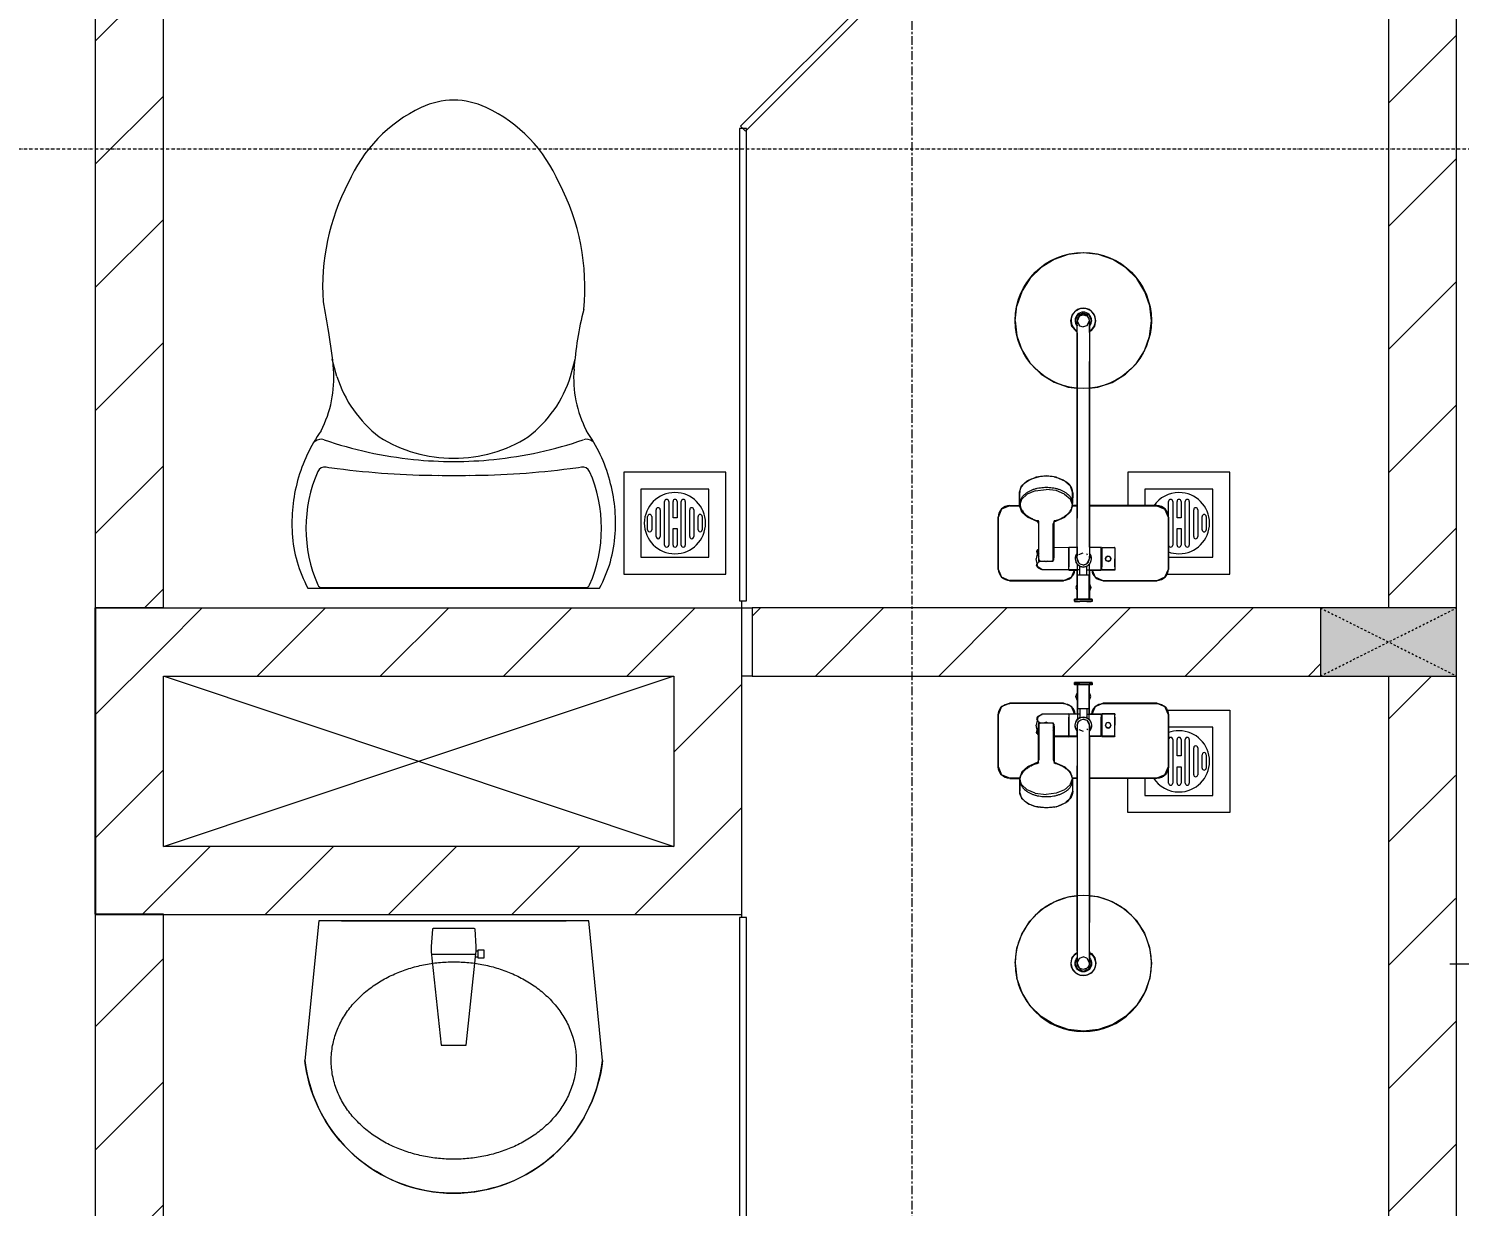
# Model space of a CAD drawing. Header units: millimetres. Extents: x 1591 to 239243, y -15958 to 82755.
# Drawn here: x 149553 to 151656, y 30458 to 32188 of the extents above; entities that cross this region are included whole.
import ezdxf

# ---------------------------------------------------------------- set-up
doc = ezdxf.new("R2010")
doc.units = ezdxf.units.MM
for name, pattern in [('Dash Dot 3_16_', [7.9375, 4.7625, -1.5875, 0, -1.5875]), ('Dash_2_', [6, 3, -3]), ('Grid Line', [22.225, 12.7, -3.175, 3.175, -3.175])]:
    doc.linetypes.add(name, pattern=pattern)
for name, color, linetype, lineweight in [('0-1', 250, 'Continuous', 5), ('0-2', 7, 'Continuous', 9), ('A-ANNO-DIMS', 211, 'Continuous', 9), ('A-ANNO-DIMS-160', 211, 'Continuous', 9), ('A-FLOR-2', 9, 'Continuous', 9), ('A-GLAZ-CURT-1', 254, 'Continuous', 9), ('A-GLAZ-CURT-2', 9, 'Continuous', 9), ('A-WALL-1', 253, 'Continuous', 18), ('A-WALL-3', 113, 'Continuous', 18), ('A-WALL-PATT-1', 10, 'Continuous', 9), ('A-WALL-PATT-2', 111, 'Continuous', 9), ('G-ANNO-SYMB-1', 111, 'Dash Dot 3_16_', 18), ('M-EQPM-1', 254, 'Continuous', 9), ('P-SANR-FIXT', 6, 'Continuous', 9), ('P-SANR-FIXT-1', 254, 'Continuous', 9), ('S-COLS', 52, 'Continuous', 9), ('S-COLS-4', 254, 'Continuous', 9), ('S-COLS-5', 253, 'Continuous', 18), ('S-COLS-HDLN-1', 9, 'Dash_2_', 9), ('S-GRID-1', 1, 'Grid Line', 9)]:
    doc.layers.add(name, color=color, linetype=linetype, lineweight=lineweight)
doc.styles.add('UTM Avo', font='UTM Avo.ttf', dxfattribs={"width": 0.9, "height": 400})
doc.dimstyles.new('1_Dim_chi_tiet_2_5', dxfattribs={"dimscale": 304.8, "dimtxt": 399.720379, "dimasz": 0.629921, "dimexe": 0.524934, "dimexo": 0.0625, "dimgap": 0.052493, "dimtad": 1, "dimdec": 0, "dimrnd": 5, "dimzin": 0, "dimdsep": 46, "dimtxsty": 'UTM Avo', "dimblk1": 'OBLIQUE', "dimblk2": 'OBLIQUE', "dimsah": 1, "dimcen": 0.09, "dimdle": 0.524934, "dimazin": 0, "dimtfac": 1, "dimtdec": 4, "dimtix": 1, "dimtmove": 0, "dimatfit": 3, "dimfxl": 1.049869, "dimfxlon": 1, "dimtvp": 1, "dimtolj": 1, "dimtzin": 0, "dimarcsym": 2})
pattern_1 = [(45, (0, 0), (-90.50967, 90.50967), [])]
pattern_2 = [(45, (101998.83, 0), (-90.50967, 90.50967), [])]

# ---------------------------------------------------------------- blocks, each defined once
blk = doc.blocks.new('TOILET - TOILET-348229-TKCS_MB TẦNG 5')
at = {"layer": 'P-SANR-FIXT-1'}
for p, q in [((214.2, -19.1), (-214.2, -19.1)), ((194, -19.9), (-194, -19.9)), ((-171.7, -330.3), (-178.6, -355.5)), ((171.7, -330.3), (178.6, -355.5))]:
    blk.add_line(p, q, dxfattribs=at)
for centre, radius, start, end in [((-46.1, -111.1), 191.6, 151.2809, 176.4513), ((-193.7, -26.4), 6.48, 92.3168, 156.2862), ((193.7, -26.4), 6.48, 23.7138, 87.6832), ((46.1, -111.1), 191.6, 3.5487, 28.7191), ((-9.8, -107.2), 207.3, 156.2862, 203.7138), ((9.8, -107.2), 207.3, 336.2862, 23.7138), ((1.9, -114.1), 239.7, 176.4513, 195.2961), ((-1.9, -114.1), 239.7, 344.7039, 3.5487), ((-4, -115.7), 233.6, 195.2961, 215.2147), ((-14.3, -1400.4), 1215.6, 90.3974, 97.407), ((0, -3462.8), 3278, 89.6026, 90.3974), ((14.3, -1400.4), 1215.6, 82.593, 89.6026), ((4, -115.7), 233.6, 324.7853, 344.7039), ((-189.1, -185.5), 11.7, 205.4105, 277.5788), ((0.6, -792.1), 586.9, 95.8322, 108.9927), ((178.9, -2951.3), 2778.4, 97.2351, 97.5788), ((0, -416), 206.1, 90, 122.0732), ((0, -786.7), 581.5, 84.1678, 95.8322), ((0, -416), 206.1, 57.9268, 90), ((-0.6, -792.1), 586.9, 71.0073, 84.1678), ((-178.9, -2951.3), 2778.4, 82.4212, 82.7649), ((189.1, -185.5), 11.7, 262.4212, 334.5895), ((-195, -224.1), 13.8, 230.6724, 288.9927), ((-343.5, -327.4), 167.3, 355.4559, 27.38), ((-0.4, -384), 179.5, 127.4036, 162.5964), ((0.4, -384), 179.5, 17.4036, 52.5964), ((343.5, -327.4), 167.3, 152.62, 184.5441), ((195, -224.1), 13.8, 251.0073, 309.3276), ((-719.2, -297.5), 544.3, 346.0536, 355.4559), ((719.2, -297.5), 544.3, 184.5441, 190.2879), ((-1948.3, -805.1), 2171.2, 9.681, 10.8949), ((137.1, -461.2), 329.8, 174.3487, 207.6878), ((-137.1, -461.2), 329.8, 332.3122, 3.6835), ((45.1, -528.6), 217.6, 203.2216, 244.7718), ((-45.1, -528.6), 217.6, 295.2282, 336.7784), ((0, -624.4), 111.7, 244.7718, 295.2282)]:
    blk.add_arc(centre, radius, start, end, dxfattribs=at)
blk = doc.blocks.new('93925000_0001 - 93925000_top_dwg_93925000_T-348115-TKCS_MB TẦNG 5')
at = {"layer": 'P-SANR-FIXT'}
for p, q in [((-29.3, -30.4), (-108, -30.4)), ((29.3, -30.4), (108, -30.4)), ((-125, -47.4), (-125, -123.4)), ((-46.3, -78.4), (-46.3, -46.7)), ((-27.2, -47.1), (-26.1, -47.1)), ((-9, -412.5), (-9, -62.5)), ((9, -62.5), (9, -412.5)), ((21.5, -45.9), (60.6, -46.7)), ((125, -47.4), (125, -123.4)), ((-27.2, -77.9), (-26.1, -77.9)), ((43, -78.7), (21.5, -79.2)), ((43, -64.7), (43, -117.7)), ((65.8, -117.7), (65.8, -64.7)), ((42.7, -117.9), (42.7, -117.9)), ((43.2, -117.6), (43.2, -117.5)), ((65.6, -117.5), (65.6, -117.6)), ((66.1, -117.9), (66.1, -117.9)), ((-108, -140.4), (-9, -140.4)), ((9, -140.4), (16.1, -140.4)), ((15.4, -159.1), (15.8, -143.3)), ((108, -140.4), (92.7, -140.4)), ((93, -143.3), (93.4, -159.1))]:
    blk.add_line(p, q, dxfattribs=at)
at = {"layer": 'P-SANR-FIXT', "flags": 128}
for points in [[(-45.8, -46.1), (-27.2, -46.1), (-27.2, -78.9), (-45.8, -78.9)], [(-26.1, -46), (-26.1, -78.9), (-9, -79)], [(21.5, -47.4), (21.5, -79.1), (9, -79)]]:
    blk.add_lwpolyline(points, dxfattribs=at)
at = {"layer": 'P-SANR-FIXT'}
for centre, radius in [((-36.5, -62.5), 3.95), ((0, -412.5), 100)]:
    blk.add_circle(centre, radius, dxfattribs=at)
for centre, radius, start, end in [((-108, -47.4), 17, 90, 180), ((-29.3, -47.4), 17, 4.7626, 90), ((29.3, -47.4), 17, 90, 175.2374), ((108, -47.4), 17, 360, 90), ((-45.8, -46.6), 0.5, 90, 180), ((0, -62.5), 12, 318.5904, 221.4096), ((0, -62.5), 9, 90, 180.0008), ((0, -62.5), 9, 360, 90), ((45.7, -61.8), 2.59, 155.1929, 175.7071), ((45.9, -61.8), 2.75, 130.8294, 155.1929), ((46.1, -62.1), 3.08, 110.5459, 130.8294), ((54.4, -334.8), 275.9, 88.2683, 91.7343), ((59.7, -57.1), 10.5, 38.6491, 85.492), ((-11.1, -67.1), 76.9, 1.7693, 4.1075), ((-45.8, -78.4), 0.5, 180, 270), ((65.2, -72.4), 3.46, 323.2522, 79.3541), ((-108, -123.4), 17, 180, 270), ((47.7, -153.8), 35.5, 125.4414, 130.0144), ((49.9, -156.8), 39.2, 121.1773, 125.4365), ((50.6, -157.9), 40.5, 119.697, 121.1761), ((51, -158.7), 41.5, 117.0276, 119.7085), ((52.2, -161.1), 44.1, 113.3199, 117.0258), ((51.7, -159.9), 42.8, 109.7779, 113.2977), ((52.5, -162.2), 45.2, 106.1472, 109.7766), ((53.2, -164.5), 47.7, 103.9355, 106.1665), ((39.1, -108.2), 10.4, 284.3956, 285.5116), ((40.8, -114.2), 4.19, 285.5116, 289.9665), ((40.2, -112.5), 6, 289.9665, 292.7061), ((41.4, -115.3), 2.96, 292.7061, 296.5405), ((41.3, -115.1), 3.16, 296.9591, 300.8286), ((41.8, -115.8), 2.26, 300.8286, 305.287), ((42.1, -116.4), 1.64, 305.287, 309.9326), ((42.6, -116.9), 0.906, 309.9326, 315.24), ((66.5, -116.6), 1.39, 229.6335, 235.1234), ((66.3, -116.8), 1.08, 225.1702, 229.6335), ((67.3, -115.4), 2.79, 235.1234, 238.7439), ((67.2, -115.6), 2.6, 238.7439, 243.4573), ((67.8, -114.4), 3.89, 243.9189, 246.8313), ((68.1, -113.8), 4.52, 246.843, 250.4792), ((68.3, -113.2), 5.24, 250.478, 254.0406), ((68.5, -112.7), 5.75, 254.0357, 256.0561), ((55.4, -165.2), 48.4, 73.8659, 76.0481), ((56.2, -162.4), 45.5, 70.241, 73.86), ((57.4, -159.2), 42.1, 66.6693, 70.2637), ((56.5, -161.3), 44.3, 62.9815, 66.6728), ((58, -158.4), 41.1, 60.2783, 62.9855), ((57.7, -158.9), 41.7, 58.8444, 60.2824), ((59.2, -156.4), 38.7, 54.5377, 58.8482), ((60.9, -154), 35.8, 50.0034, 54.5405), ((108, -123.4), 17, 270, 360), ((32.6, -143.6), 16.9, 172.414, 179.1297), ((33.7, -143.7), 17.9, 164.9525, 172.4168), ((35.2, -144.2), 19.5, 157.9614, 164.9563), ((37.1, -144.9), 21.6, 151.4775, 157.9654), ((39.3, -146.1), 24, 145.4892, 151.4815), ((41.5, -147.6), 26.8, 139.9517, 145.4927), ((43.6, -149.4), 29.5, 134.7867, 139.9744), ((46.2, -152), 33.2, 130.0223, 134.7808), ((62.8, -151.7), 32.8, 45.1921, 50.0042), ((65, -149.6), 29.8, 40.0487, 45.1896), ((87.6, -128.4), 1.5, 180, 187.5386), ((87.6, -128.4), 1.5, 258.6057, 270), ((67.2, -147.7), 26.8, 34.5125, 40.0422), ((69.4, -146.2), 24.2, 28.5363, 34.4919), ((73.8, -143.9), 19.2, 21.6374, 28.9183), ((71.2, -145), 22.1, 15.4436, 21.6374), ((76.8, -143.4), 16.2, 7.1859, 15.4436), ((73.9, -143.8), 19.1, 1.2699, 7.1859), ((32.7, -159), 17.3, 181.3198, 222.2619), ((76, -159), 17.4, 317.3098, 358.6393), ((54.2, -123), 60.6, 259.1395, 270.1494), ((54.2, -119.5), 64.1, 270.1494, 280.3637), ((0, -412.5), 18, 120.2491, 59.7509), ((0, -412.5), 12.2, 137.7946, 42.2054), ((0, -412.5), 9, 180, 0)]:
    blk.add_arc(centre, radius, start, end, dxfattribs=at)
for points, degree in [([(-12.9, 0), (-12.9, -1.5), (-12.9, -3)], 2), ([(12.9, 0), (0, 0), (-12.8, 0)], 2), ([(12.8, 0), (12.9, 0), (12.9, 0)], 2), ([(12.9, 0), (12.9, -1.5), (12.9, -3)], 2), ([(-12.9, -3), (0, -3), (12.8, -3)], 2), ([(-12.8, -3), (-12.9, -3), (-12.9, -3)], 2), ([(-8.5, -3.8), (-8.5, -20.9), (-8.5, -38)], 2), ([(8.5, -3.8), (8.5, -20.9), (8.5, -38)], 2), ([(-8.5, -38), (0, -38), (8.5, -38)], 2), ([(-5, -38), (-5, -44.8), (-5, -51.6)], 2), ([(5, -38), (5, -44.8), (5, -51.6)], 2), ([(-5, -46), (-15.5, -46), (-26.1, -46)], 2), ([(5, -46), (13.3, -46), (21.5, -46)], 2), ([(43.2, -61.6), (43.1, -62.2), (43.3, -62.8), (43, -63.5), (43, -64.1), (43, -64.7)], 5), ([(46.1, -59), (45.8, -59), (45.6, -59), (45.4, -59.1), (45.2, -59.1), (45, -59.2)], 5), ([(65.6, -61.6), (65.6, -60.8), (65.5, -60), (64.3, -59), (63.5, -59), (62.7, -59)], 5), ([(42.8, -182.5), (33, -180.6), (24.7, -176.4), (19.9, -170.7)], 3), ([(88.8, -170.8), (83.9, -176.5), (75.6, -180.7), (65.8, -182.5)], 3)]:
    blk.add_open_spline(points, degree=degree, dxfattribs=at)
for points, weights in [([(-9.3, -3), (-8.5, -3), (-8.5, -3.8)], [1, 0.707106775639, 1]), ([(9.3, -3), (8.5, -3), (8.5, -3.8)], [1, 0.707106765177, 1]), ([(21.5, -45.9), (21.5, -45.7), (21.5, -47.4)], [0.874147445041, 0.908470869121, 1]), ([(67.9, -74.4), (66.9, -75.7), (65.8, -76.4)], [1, 0.991614392871, 1]), ([(54.4, -167.3), (15.8, -167.3), (15.8, -143.6)], [1, 0.707106781187, 1]), ([(93, -143.6), (93, -167.3), (54.4, -167.3)], [1, 0.707106781187, 1])]:
    blk.add_rational_spline(points, weights, degree=2, dxfattribs=at)
blk.add_open_spline([(68, -50.6), (68.4, -51.1), (68.6, -51.7), (68.7, -53.5), (68.2, -54.7), (66.1, -57), (64.6, -58.1), (62.7, -59)], degree=3, knots=[0.3623591, 0.3623591, 0.3623591, 0.3623591, 0.4991435, 0.4991435, 0.7494159, 0.7494159, 0.9564651, 0.9564651, 0.9564651, 0.9564651], dxfattribs=at)
blk = doc.blocks.new('93925000_0001 - 93925000_top_dwg-348114-TKCS_MB TẦNG 5')
blk.add_blockref('93925000_0001 - 93925000_top_dwg_93925000_T-348115-TKCS_MB TẦNG 5', (0, 0))
blk = doc.blocks.new('93925000_0001 - 93925000_3D_low_dwg-348120-TKCS_MB TẦNG 5')
at = {"layer": 'P-SANR-FIXT'}
for p, q in [((-13, 0.4), (-12.1, 0.4)), ((-13, 0.4), (-11.6, 0.4)), ((-13, 0.4), (-12.1, 0.4)), ((-13, 0.4), (-11.6, 0.4)), ((-13, -2.4), (-13, 0.4)), ((-13, -2.4), (-13, 0.4)), ((-12.1, 0.4), (-9.1, 0.4)), ((-12.1, 0.4), (-9.1, 0.4)), ((-8, 0.4), (-11.6, 0.4)), ((-8, 0.4), (-11.6, 0.4)), ((-9.1, 0.4), (-5, 0.4)), ((-5, 0.4), (-8, 0.4)), ((-5, 0.4), (0, 0.4)), ((0, 0.4), (5.1, 0.4)), ((5.1, 0.4), (9, 0.4)), ((8.2, 0.4), (5.1, 0.4)), ((11.6, 0.4), (8.2, 0.4)), ((11.6, 0.4), (8.2, 0.4)), ((9, 0.4), (12, 0.4)), ((9, 0.4), (12, 0.4)), ((13, 0.4), (11.6, 0.4)), ((13, 0.4), (11.6, 0.4)), ((12, 0.4), (13, 0.4)), ((12, 0.4), (13, 0.4)), ((13, -2.4), (13, 0.4)), ((13, -2.4), (13, 0.4)), ((-12.1, -2.4), (-13, -2.4)), ((-13, -2.4), (-11.6, -2.4)), ((-12.1, -2.4), (-13, -2.4)), ((-13, -2.4), (-11.6, -2.4)), ((-9.1, -2.4), (-12.1, -2.4)), ((-9.1, -2.4), (-12.1, -2.4)), ((-11.6, -2.4), (-8.5, -2.4)), ((-11.6, -2.4), (-8.9, -2.4)), ((-11.1, -20.1), (-8.9, -14.6)), ((-8.9, -25.2), (-11.1, -20.1)), ((-5, -2.4), (-9.1, -2.4)), ((-8.9, -45.6), (-8.9, -2.4)), ((-6.1, -2.4), (-8.5, -2.4)), ((-8.5, -53.6), (-8.5, -2.4)), ((0, -2.4), (-5, -2.4)), ((5.1, -2.4), (0, -2.4)), ((5.1, -2.4), (9, -2.4)), ((6.1, -2.4), (8.5, -2.4)), ((11.6, -2.4), (8.5, -2.4)), ((8.5, -2.4), (8.5, -53.6)), ((8.9, -2.4), (8.9, -45.6)), ((11.6, -2.4), (8.9, -2.4)), ((11.1, -20.1), (8.9, -15)), ((8.9, -25.6), (11.1, -20.1)), ((9, -2.4), (12, -2.4)), ((9, -2.4), (12, -2.4)), ((13, -2.4), (11.6, -2.4)), ((13, -2.4), (11.6, -2.4)), ((12, -2.4), (13, -2.4)), ((12, -2.4), (13, -2.4)), ((-125, -47), (-120, -35)), ((-120, -35), (-125, -47)), ((-120, -35), (-108, -30)), ((-108, -30), (-120, -35)), ((-108, -30), (-29.2, -30)), ((-29.2, -30), (-108, -30)), ((-29.2, -30), (-17.2, -35)), ((-17.2, -35), (-29.2, -30)), ((-17.2, -35), (-12.8, -45.6)), ((-12.8, -45.6), (-17.2, -35)), ((17.2, -35), (12.8, -45.6)), ((12.8, -45.6), (17.2, -35)), ((17.2, -35), (29.2, -30)), ((17.2, -35), (29.2, -30)), ((29.2, -30), (108, -30)), ((108, -30), (29.2, -30)), ((108, -30), (120, -35)), ((120, -35), (108, -30)), ((120, -35), (125, -47)), ((125, -47), (120, -35)), ((-125, -123), (-125, -47)), ((-125, -47), (-125, -123)), ((-46.3, -45.7), (-27.2, -45.6)), ((-46.3, -46.9), (-46.3, -45.7)), ((-46.3, -45.7), (-46.3, -46.9)), ((-46.3, -50.5), (-46.3, -46.9)), ((-46.3, -50.5), (-46.3, -56.1)), ((-46.3, -56.1), (-46.3, -62.1)), ((-46.3, -68.1), (-46.3, -62.1)), ((-40.5, -62.1), (-39.4, -59.4)), ((-40.5, -62.1), (-39.3, -64.9)), ((-36.6, -58.1), (-39.4, -59.4)), ((-36.6, -58.1), (-33.6, -59.3)), ((-33.6, -59.3), (-32.5, -62.1)), ((-33.6, -64.8), (-32.5, -62.1)), ((-27.2, -46.8), (-27.2, -45.6)), ((-27.2, -46.8), (-27.2, -50.4)), ((-27.2, -56), (-27.2, -50.4)), ((-27.2, -62.1), (-27.2, -56)), ((-27.2, -68.2), (-27.2, -62.1)), ((-26.1, -46.8), (-26.1, -45.6)), ((-8.5, -45.6), (-26.1, -45.6)), ((-26.1, -46.8), (-26.1, -50.4)), ((-26.1, -56), (-26.1, -50.4)), ((-26.1, -62.1), (-26.1, -56)), ((-26.1, -68.2), (-26.1, -62.1)), ((-11.1, -57.5), (-12, -62.1)), ((-11.2, -57.7), (-12, -62.1)), ((-12, -62.1), (-11.2, -66.5)), ((-12, -62.1), (-11.2, -66.5)), ((-8.5, -53.6), (-11.2, -57.7)), ((-8.5, -53.6), (-11.2, -57.7)), ((-11.1, -57.5), (-11.2, -57.7)), ((-5.4, -54.9), (-9, -62.1)), ((-9, -62.1), (-9, -66.3)), ((-4.4, -50.9), (-8.5, -53.6)), ((-4.4, -50.9), (-8.5, -53.6)), ((0, -53.1), (-5.4, -54.9)), ((-4.6, -51), (-4.4, -50.9)), ((0, -50.1), (-4.4, -50.9)), ((4.4, -50.9), (0, -50.1)), ((4.4, -50.9), (4.6, -51)), ((4.4, -50.9), (8.5, -53.6)), ((4.4, -50.9), (8.5, -53.6)), ((9, -62.1), (6.4, -55.7)), ((9, -62.1), (7.9, -59.4)), ((21.5, -45.6), (8.5, -45.6)), ((11.1, -57.5), (8.5, -53.6)), ((11.2, -57.7), (8.5, -53.6)), ((11.2, -57.7), (8.5, -53.6)), ((9, -62.1), (9, -66.5)), ((11.1, -57.5), (11.2, -57.7)), ((11.1, -66.7), (12, -62.1)), ((12, -62.1), (11.2, -57.7)), ((12, -62.1), (11.2, -57.7)), ((11.2, -66.5), (12, -62.1)), ((21.5, -45.6), (60.6, -46.1)), ((21.5, -46.8), (21.5, -45.6)), ((21.5, -46.8), (21.5, -50.4)), ((21.5, -56), (21.5, -50.4)), ((21.5, -62.1), (21.5, -56)), ((21.5, -68.2), (21.5, -62.1)), ((43.3, -68.3), (43.8, -62.2)), ((44.3, -58.6), (44.2, -112.9)), ((65.4, -58.6), (44.3, -58.6)), ((52.7, -58.6), (54.8, -57.9)), ((54.8, -57.9), (56.9, -58.6)), ((60.6, -46.1), (66.7, -50.3)), ((65.4, -58.6), (65.4, -112.9)), ((66.3, -68.3), (65.5, -58.6)), ((66.7, -50.3), (69.5, -62.1)), ((66.7, -73.9), (69.5, -62.1)), ((125, -47), (125, -123)), ((125, -123), (125, -47)), ((-46.3, -73.7), (-46.3, -68.1)), ((-46.3, -77.3), (-46.3, -73.7)), ((-46.3, -78.5), (-46.3, -77.3)), ((-46.3, -78.5), (-46.3, -77.3)), ((-46.3, -78.5), (-27.2, -78.6)), ((-36.5, -66.1), (-39.3, -64.9)), ((-33.6, -64.8), (-36.5, -66.1)), ((-27.2, -73.8), (-27.2, -68.2)), ((-27.2, -77.4), (-27.2, -73.8)), ((-27.2, -78.6), (-27.2, -77.4)), ((-26.1, -73.8), (-26.1, -68.2)), ((-26.1, -77.4), (-26.1, -73.8)), ((-26.1, -78.6), (-26.1, -77.4)), ((-26.1, -78.6), (-9, -78.6)), ((-11.1, -66.7), (-11.2, -66.5)), ((-11.2, -66.5), (-9, -69.8)), ((-11.1, -66.7), (-9, -69.9)), ((-9, -79.5), (-9, -66.3)), ((-9, -79.5), (-9, -94.5)), ((-6.3, -67.4), (-5.4, -69.3)), ((6.4, -68.5), (0, -71.1)), ((9, -79.6), (9, -66.5)), ((9, -69.8), (11.2, -66.5)), ((9, -69.8), (11.2, -66.5)), ((9, -69.8), (10.6, -67.4)), ((9, -78.6), (21.5, -78.6)), ((9, -79.6), (9, -94.6)), ((11.1, -66.7), (11.2, -66.5)), ((21.5, -73.8), (21.5, -68.2)), ((21.5, -77.4), (21.5, -73.8)), ((21.5, -78.6), (21.5, -77.4)), ((21.5, -78.6), (44.3, -78.3)), ((43.3, -68.3), (44.3, -66.3)), ((44.3, -70.3), (43.3, -68.3)), ((66.3, -68.3), (65.4, -66.3)), ((65.4, -70.2), (66.3, -68.3)), ((-9, -94.5), (-9, -122.1)), ((9, -94.6), (9, -122.1)), ((-120, -135), (-125, -123)), ((-125, -123), (-120, -135)), ((-9, -122.1), (-9, -352.1)), ((9, -352.1), (9, -122.1)), ((27.2, -123.6), (19, -131.1)), ((42.7, -116.4), (27.2, -123.6)), ((44.2, -112.9), (42.7, -116.4)), ((65.4, -112.9), (67, -116.4)), ((67, -116.4), (82.2, -123.4)), ((82.2, -123.4), (90.4, -130.7)), ((125, -123), (120, -135)), ((120, -135), (125, -123)), ((-108, -140), (-120, -135)), ((-120, -135), (-108, -140)), ((-8.8, -140), (-108, -140)), ((-108, -140), (-8.8, -140)), ((16.1, -140), (8.8, -140)), ((8.8, -140), (16.1, -140)), ((16, -140.4), (19, -131.1)), ((16, -140.4), (16, -160.1)), ((19.3, -150.1), (16, -140.4)), ((90.4, -130.7), (93.7, -140.4)), ((90.7, -149.6), (93.7, -140.4)), ((108, -140), (93.6, -140)), ((93.6, -140), (108, -140)), ((93.7, -140.4), (93.7, -160.1)), ((108, -140), (120, -135)), ((108, -140), (120, -135)), ((16, -160.1), (18.8, -169)), ((19.3, -169.7), (16, -160.1)), ((27.5, -157.3), (19.3, -150.1)), ((27.5, -157.3), (39.8, -162.4)), ((39.8, -162.4), (54.8, -164.2)), ((70.6, -162.2), (54.8, -164.2)), ((70.6, -162.2), (82.5, -157.2)), ((90.7, -149.6), (82.5, -157.2)), ((93.7, -160.1), (90.7, -169.3)), ((25.5, -175.3), (19.3, -169.7)), ((39.8, -182), (27.5, -177)), ((39.6, -182), (54.8, -183.9)), ((39.8, -182), (54.8, -183.9)), ((54.8, -183.9), (70.6, -181.9)), ((54.8, -183.9), (69.3, -182.2)), ((82.5, -176.8), (70.6, -181.9)), ((82.2, -177), (79.6, -178.1)), ((90.7, -169.3), (82.5, -176.8)), ((90.6, -169.4), (88.2, -171.6)), ((-21.4, -314.2), (-42.5, -321.4)), ((-9, -312.8), (-21.4, -314.2)), ((22.5, -314.4), (9, -312.9)), ((43, -321.6), (22.5, -314.4)), ((-61.8, -333.3), (-77.7, -348.9)), ((-42.5, -321.4), (-61.8, -333.3)), ((61.9, -333.3), (43, -321.6)), ((78.8, -350.3), (61.9, -333.3)), ((-77.7, -348.9), (-89.8, -367.9)), ((-9, -374.4), (-9, -352.1)), ((9, -374.3), (9, -352.1)), ((90.5, -369.3), (78.8, -350.3)), ((-89.8, -367.9), (-97.3, -388.9)), ((-9, -394.7), (-9, -374.4)), ((9, -394.5), (9, -374.3)), ((97.6, -390.1), (90.5, -369.3)), ((-97.3, -388.9), (-100, -411.9)), ((-11.8, -397.7), (-16.7, -404)), ((-9, -396.3), (-11.8, -397.7)), ((-9, -394.7), (-9, -407.6)), ((9, -394.5), (9, -407.4)), ((11.7, -397.6), (9, -396.3)), ((11.7, -397.6), (16.7, -403.7)), ((11.7, -397.6), (16.7, -403.7)), ((100, -411.9), (97.6, -390.1)), ((-100, -411.9), (-97.6, -433.8)), ((-16.7, -404), (-18.5, -411.9)), ((-18.5, -411.9), (-18.5, -411.9)), ((-18.5, -411.9), (-16.5, -420.1)), ((-16.5, -420.1), (-11.3, -426.5)), ((-12, -411.9), (-9, -404.4)), ((-8.3, -420.6), (-12, -411.9)), ((-5.4, -404.7), (-9, -411.9)), ((-9, -407.6), (-9, -411.9)), ((-9, -411.9), (-9, -411.9)), ((-5.4, -404.7), (-6.3, -405.5)), ((-5.4, -419.1), (-6.2, -418.4)), ((-5.4, -404.7), (0, -402.9)), ((0, -420.9), (-5.4, -419.1)), ((0, -420.9), (-5.4, -419.1)), ((5.4, -404.7), (0, -402.9)), ((5.4, -419.1), (0, -420.9)), ((5.4, -419.1), (0, -420.9)), ((8.7, -420.2), (0, -423.9)), ((9, -411.9), (5.4, -404.7)), ((5.4, -404.7), (6.2, -405.4)), ((5.4, -419.1), (9, -411.6)), ((5.4, -419.1), (9, -411.9)), ((6.2, -418.4), (5.4, -419.1)), ((8.7, -420.2), (12, -411.9)), ((12, -411.9), (9, -404.9)), ((9, -411.9), (9, -407.4)), ((9, -411.6), (9, -411.9)), ((16.5, -420.1), (11.7, -426.2)), ((18.5, -411.9), (16.5, -420.1)), ((16.7, -403.7), (18.5, -411.9)), ((16.7, -403.7), (18.5, -411.9)), ((18.5, -411.9), (18.5, -411.9)), ((100, -411.9), (97.5, -433.9)), ((-97.6, -433.8), (-90.5, -454.4)), ((-11.3, -426.5), (-3.9, -430)), ((0, -423.9), (-8.3, -420.6)), ((-3.9, -430), (4.1, -429.9)), ((4.1, -429.9), (11.7, -426.2)), ((89.8, -455.8), (97.5, -433.9)), ((-90.5, -454.4), (-78.4, -473.9)), ((78, -474.5), (89.8, -455.8)), ((-78.4, -473.9), (-62.2, -490.2)), ((61.9, -490.4), (78, -474.5)), ((-62.2, -490.2), (-43.5, -501.9)), ((-43.5, -501.9), (-22.2, -509.4)), ((22.1, -509.4), (42.9, -502.2)), ((42.9, -502.2), (61.9, -490.4)), ((-22.2, -509.4), (-0.1, -511.9)), ((-0.1, -511.9), (22.1, -509.4))]:
    blk.add_line(p, q, dxfattribs=at)
blk = doc.blocks.new('93925000_0001 - FMM 93925000-348244-TKCS_MB TẦNG 5')
for name in ['93925000_0001 - 93925000_3D_low_dwg-348120-TKCS_MB TẦNG 5', '93925000_0001 - 93925000_top_dwg-348114-TKCS_MB TẦNG 5']:
    blk.add_blockref(name, (0, 0))
blk = doc.blocks.new('93925000_0001 - FMM 93925000-V69-TKCS_MB TẦNG 5')
at = {"extrusion": (0, 0, -1), "zscale": -1, "rotation": 180}
for name in ['93925000_0001 - 93925000_top_dwg-348114-TKCS_MB TẦNG 5', '93925000_0001 - 93925000_3D_low_dwg-348120-TKCS_MB TẦNG 5']:
    blk.add_blockref(name, (0, 0), dxfattribs=at)
blk = doc.blocks.new('bonruatreo - Chậu rửa-V40-TKCS_MB TẦNG 5')
at = {"layer": 'P-SANR-FIXT-1'}
for p, q in [((-218.6, 205), (-198.4, 0)), ((198.4, 0), (218.6, 205)), ((-18.5, 182.5), (-32.2, 52.9)), ((18.5, 182.5), (-18.5, 182.5)), ((33, 45.4), (18.5, 182.5)), ((-35.6, 54.2), (-44.7, 54.2)), ((-44.7, 54.2), (-44.7, 42.8)), ((-44.7, 42.8), (-35.6, 42.8)), ((-35.6, 52.9), (-35.6, 54.2)), ((-32.2, 52.9), (-35.6, 52.9)), ((-35.6, 44.2), (-35.6, 52.9)), ((-35.6, 42.8), (-35.6, 44.2)), ((-35.6, 44.2), (-33.1, 44.2)), ((-32.2, 52.9), (-33.1, 44.2)), ((32.7, 48.5), (-32.7, 48.5)), ((-33, 37.3), (-31.4, 12.2)), ((31.4, 12.2), (33, 37.3)), ((-198.4, 0), (198.4, 0)), ((165, 0), (-165, 0)), ((-30.2, 11), (30.2, 11))]:
    blk.add_line(p, q, dxfattribs=at)
at = {"layer": 'P-SANR-FIXT-1', "flags": 128}
blk.add_lwpolyline([(-218.6, 205), (-217.4, 213.7), (-215.9, 222.4), (-214, 231), (-211.8, 239.5), (-209.3, 247.9), (-206.4, 256.2), (-203.2, 264.4), (-199.6, 272.5), (-195.8, 280.4), (-191.6, 288.1), (-187.1, 295.7), (-182.3, 303.1), (-177.3, 310.3), (-171.9, 317.3), (-166.3, 324.1), (-160.4, 330.6), (-154.2, 336.9), (-147.8, 342.9), (-141.2, 348.7), (-134.3, 354.2), (-127.3, 359.4), (-120, 364.4), (-112.5, 369), (-104.9, 373.4), (-97.1, 377.4), (-89.1, 381.2), (-81, 384.6), (-72.7, 387.6), (-64.4, 390.4), (-55.9, 392.8), (-47.3, 394.8), (-38.7, 396.6), (-30, 397.9), (-21.3, 399), (-12.5, 399.6), (-3.7, 400), (5.1, 399.9), (13.9, 399.6), (22.6, 398.8), (31.4, 397.8), (40.1, 396.3), (48.7, 394.5), (57.2, 392.4), (65.7, 390), (74, 387.2), (82.2, 384.1), (90.3, 380.6), (98.3, 376.8), (106.1, 372.7), (113.7, 368.3), (121.1, 363.6), (128.4, 358.7), (135.4, 353.4), (142.2, 347.8), (148.8, 342), (155.2, 335.9), (161.3, 329.6), (167.2, 323), (172.8, 316.2), (178.1, 309.2), (183.1, 302), (187.8, 294.6), (192.2, 287), (196.4, 279.2), (200.2, 271.3), (203.7, 263.2), (206.8, 255), (209.7, 246.6), (212.2, 238.2), (214.3, 229.7), (216.1, 221.1), (217.6, 212.4), (218.6, 205)], dxfattribs=at)
at = {"layer": 'P-SANR-FIXT-1'}
for centre, radius, start, end in [((0, 180), 220, 6.525, 173.475), ((5.5, 41.4), 38.7, 175.8543, 186.034), ((-5.5, 41.4), 38.7, 353.966, 6.034), ((-30.1, 12.3), 1.3, 183.5997, 268.7722), ((30.1, 12.3), 1.3, 271.2278, 356.4003)]:
    blk.add_arc(centre, radius, start, end, dxfattribs=at)
for points in [[(-180, 205), (-180, 212.4), (-178.6, 227.3), (-172.4, 248.8), (-162.5, 268.9), (-149.4, 287), (-133.8, 303), (-116.1, 316.6), (-96.9, 327.9), (-76.5, 336.8), (-55.2, 343.5), (-33.3, 347.9), (-11.2, 350.1), (11.1, 350.1), (33.3, 347.9), (55.2, 343.5), (76.5, 336.8), (96.9, 327.9), (116.1, 316.6), (133.8, 302.9), (149.5, 287), (162.5, 268.8), (172.4, 248.8), (178.6, 227.3), (180, 212.4), (180, 205)], [(180, 205), (180, 197.6), (178.6, 182.7), (172.4, 161.2), (162.5, 141.2), (149.5, 123), (133.8, 107.1), (116.1, 93.4), (96.9, 82.1), (76.5, 73.2), (55.2, 66.5), (33.3, 62.1), (11.1, 59.9), (-11.2, 59.9), (-33.3, 62.1), (-55.2, 66.5), (-76.5, 73.2), (-96.9, 82.1), (-116.1, 93.4), (-133.8, 107), (-149.4, 123), (-162.5, 141.1), (-172.4, 161.2), (-178.6, 182.7), (-180, 197.6), (-180, 205)]]:
    blk.add_open_spline(points, degree=3, dxfattribs=at)
blk = doc.blocks.new('THU NUOC - THU NUOC-V72-TKCS_MB TẦNG 5')
at = {"layer": 'M-EQPM-1'}
for p, q in [((-66.3, -70.6), (-66.3, 79.4)), ((-66.3, 79.4), (-15.8, 79.4)), ((-15.8, 54.4), (-41.3, 54.4)), ((-41.3, 54.4), (-41.3, -45.6)), ((83.7, 22.6), (83.7, -70.6)), ((-23.3, 19.6), (40.9, 19.6)), ((40.9, 13.6), (-23.3, 13.6)), ((-23.3, 7.2), (0.7, 7.2)), ((0.7, 1.2), (-23.3, 1.2)), ((0.7, 7.2), (0.7, 1.2)), ((16.7, 1.2), (16.7, 7.2)), ((16.7, 7.2), (40.9, 7.2)), ((40.9, 1.2), (16.7, 1.2)), ((58.7, -45.6), (58.7, 19.9)), ((-23.3, -4.8), (40.9, -4.8)), ((40.9, -10.8), (-23.3, -10.8)), ((-11, -17.3), (28.5, -17.3)), ((28.5, -23.3), (-11, -23.3)), ((-1.1, -29.6), (18.5, -29.6)), ((18.5, -35.6), (-1.1, -35.6)), ((-41.3, -45.6), (58.7, -45.6)), ((83.7, -70.6), (-66.3, -70.6))]:
    blk.add_line(p, q, dxfattribs=at)
for centre, radius, start, end in [((8.7, 4.4), 45, 123.3453, 180), ((8.7, 4.4), 45, 123.3453, 180), ((-11, 29.1), 3, 150, 255), ((8.7, 4.4), 45, 180, 0), ((8.7, 4.4), 45, 180, 360), ((-23.3, 16.6), 3, 90, 270), ((-23.3, 4.2), 3, 90, 270), ((40.9, 16.6), 3, 270, 90), ((40.9, 4.2), 3, 270, 90), ((8.7, 4.4), 45, 0, 20.2407), ((8.7, 4.4), 45, 360, 20.2407), ((-23.3, -7.8), 3, 90, 270), ((-11, -20.3), 3, 90, 270), ((28.5, -20.3), 3, 270, 90), ((40.9, -7.8), 3, 270, 90), ((-1.1, -32.6), 3, 90, 270), ((18.5, -32.6), 3, 270, 90)]:
    blk.add_arc(centre, radius, start, end, dxfattribs=at)
blk = doc.blocks.new('THU NUOC - THU NUOC-V73-TKCS_MB TẦNG 5')
at = {"layer": 'M-EQPM-1'}
for p, q in [((-66.3, 70.6), (-66.3, -79.4)), ((83.7, 70.6), (-66.3, 70.6)), ((83.7, -22.9), (83.7, 70.6)), ((58.7, 45.6), (-41.3, 45.6)), ((-41.3, 45.6), (-41.3, -54.4)), ((58.7, -19.9), (58.7, 45.6)), ((-11, 23.3), (28.5, 23.3)), ((-1.1, 35.6), (18.5, 35.6)), ((18.5, 29.6), (-1.1, 29.6)), ((-23.3, 10.8), (40.9, 10.8)), ((40.9, 4.8), (-23.3, 4.8)), ((28.5, 17.3), (-11, 17.3)), ((-23.3, -1.2), (0.7, -1.2)), ((0.7, -7.2), (-23.3, -7.2)), ((-23.3, -13.6), (40.9, -13.6)), ((40.9, -19.6), (-23.3, -19.6)), ((0.7, -1.2), (0.7, -7.2)), ((16.7, -1.2), (40.9, -1.2)), ((16.7, -7.2), (16.7, -1.2)), ((40.9, -7.2), (16.7, -7.2)), ((-41.3, -54.4), (-16.7, -54.4)), ((-66.3, -79.4), (-16.7, -79.4))]:
    blk.add_line(p, q, dxfattribs=at)
for centre, radius, start, end in [((8.7, -4.4), 45, 0, 180), ((8.7, -4.4), 45, 0, 180), ((-11, 20.3), 3, 90, 270), ((-1.1, 32.6), 3, 90, 270), ((18.5, 32.6), 3, 270, 90), ((28.5, 20.3), 3, 270, 90), ((-23.3, 7.8), 3, 90, 270), ((40.9, 7.8), 3, 270, 90), ((8.7, -4.4), 45, 180, 235.2807), ((8.7, -4.4), 45, 180, 235.2807), ((-23.3, -4.2), 3, 90, 270), ((-23.3, -16.6), 3, 90, 270), ((40.9, -4.2), 3, 270, 90), ((40.9, -16.6), 3, 270, 90), ((8.7, -4.4), 45, 339.7593, 360), ((8.7, -4.4), 45, 339.7593, 360), ((-11, -29.1), 3, 120, 195)]:
    blk.add_arc(centre, radius, start, end, dxfattribs=at)
blk = doc.blocks.new('THU NUOC - THU NUOC-461820-TKCS_MB TẦNG 5')
at = {"layer": 'M-EQPM-1'}
for p, q in [((-66.3, 70.6), (-66.3, -79.4)), ((83.7, 70.6), (-66.3, 70.6)), ((83.7, -79.4), (83.7, 70.6)), ((58.7, 45.6), (-41.3, 45.6)), ((-41.3, 45.6), (-41.3, -54.4)), ((58.7, -54.4), (58.7, 45.6)), ((-11, 23.3), (28.5, 23.3)), ((-1.1, 35.6), (18.5, 35.6)), ((18.5, 29.6), (-1.1, 29.6)), ((-23.3, 10.8), (40.9, 10.8)), ((40.9, 4.8), (-23.3, 4.8)), ((28.5, 17.3), (-11, 17.3)), ((-23.3, -1.2), (0.7, -1.2)), ((0.7, -7.2), (-23.3, -7.2)), ((-23.3, -13.6), (40.9, -13.6)), ((40.9, -19.6), (-23.3, -19.6)), ((0.7, -1.2), (0.7, -7.2)), ((16.7, -1.2), (40.9, -1.2)), ((16.7, -7.2), (16.7, -1.2)), ((40.9, -7.2), (16.7, -7.2)), ((-11, -26.1), (28.5, -26.1)), ((28.5, -32.1), (-11, -32.1)), ((-1.1, -38.5), (18.5, -38.5)), ((-41.3, -54.4), (58.7, -54.4)), ((18.5, -44.5), (-1.1, -44.5)), ((-66.3, -79.4), (83.7, -79.4))]:
    blk.add_line(p, q, dxfattribs=at)
for centre, radius, start, end in [((8.7, -4.4), 45, 0, 180), ((8.7, -4.4), 45, 0, 180), ((-11, 20.3), 3, 90, 270), ((-1.1, 32.6), 3, 90, 270), ((18.5, 32.6), 3, 270, 90), ((28.5, 20.3), 3, 270, 90), ((-23.3, 7.8), 3, 90, 270), ((40.9, 7.8), 3, 270, 90), ((8.7, -4.4), 45, 180, 360), ((8.7, -4.4), 45, 180, 360), ((-23.3, -4.2), 3, 90, 270), ((-23.3, -16.6), 3, 90, 270), ((40.9, -4.2), 3, 270, 90), ((40.9, -16.6), 3, 270, 90), ((-11, -29.1), 3, 90, 270), ((-1.1, -41.5), 3, 90, 270), ((18.5, -41.5), 3, 270, 90), ((28.5, -29.1), 3, 270, 90)]:
    blk.add_arc(centre, radius, start, end, dxfattribs=at)
blk = doc.blocks.new('System Panel - Glazed-579379-TKCS_MB TẦNG 5')
at = {"layer": 'A-GLAZ-CURT-2'}
for p, q in [((350.6, 5), (-350.6, 5)), ((-350.6, 5), (-350.6, -5)), ((350.6, -5), (350.6, 5)), ((-350.6, -5), (350.6, -5))]:
    blk.add_line(p, q, dxfattribs=at)
blk = doc.blocks.new('System Panel - Glazed-703244-TKCS_MB TẦNG 5')
at = {"layer": 'A-GLAZ-CURT-2'}
for p, q in [((346.9, 5), (-346.9, 5)), ((-346.9, 5), (-346.9, -5)), ((346.9, -5), (346.9, 5)), ((-346.9, -5), (346.9, -5))]:
    blk.add_line(p, q, dxfattribs=at)
blk = doc.blocks.new('System Panel - Glazed-992130-TKCS_MB TẦNG 5')
at = {"layer": 'A-GLAZ-CURT-2'}
for p, q in [((223.7, 5), (-223.7, 5)), ((-223.7, 5), (-223.7, -5)), ((223.7, -5), (223.7, 5)), ((-223.7, -5), (223.7, -5))]:
    blk.add_line(p, q, dxfattribs=at)
blk = doc.blocks.new('G1_SOF - BO TRU - 100x200-745959-TKCS_MB TẦNG 5')
at = {"layer": 'S-COLS'}
blk.add_hatch(color=256, dxfattribs=at).paths.add_polyline_path([(-50, 100), (-50, -100), (50, -100), (50, 100)])
at = {"layer": 'S-COLS-5'}
for p, q in [((50, 100), (-50, 100)), ((-50, 100), (-50, -100)), ((50, -100), (50, 100)), ((-50, -100), (50, -100))]:
    blk.add_line(p, q, dxfattribs=at)
at = {"layer": 'S-COLS-HDLN-1'}
for p, q in [((50, 100), (-50, -100)), ((-50, 100), (50, -100))]:
    blk.add_line(p, q, dxfattribs=at)
blk = doc.blocks.new('NCV_TKTC_TANG 5_rvt-1-TKCS_MB TẦNG 5')
at = {"layer": 'A-WALL-PATT-1'}
h = blk.add_hatch(dxfattribs=at)
h.set_pattern_fill('FP_1', color=256, style=0, pattern_type=2)
h.set_pattern_definition(pattern_1)
h.paths.add_polyline_path([(47653.6, 31336.9), (47752.6, 31336.9), (47752.6, 32436.9), (47652.6, 32436.9), (47652.6, 31336.9)])
h.paths.add_polyline_path([(47752.6, 33236.9), (47752.6, 33336.9), (47652.6, 33336.9), (47653.6, 33236.9), (47702.6, 33236.9)])
h = blk.add_hatch(dxfattribs=at)
h.set_pattern_fill('FP_1', color=256, style=0, pattern_type=2)
h.set_pattern_definition(pattern_1)
h.paths.add_polyline_path([(49552.6, 28936.9), (49652.6, 28936.9), (49650.9, 31236.9), (49552.6, 31236.9), (49552.6, 29021.1)])
h.paths.add_polyline_path([(49557.3, 31336.9), (49652.6, 31336.9), (49650.9, 33336.9), (49552.6, 33336.9), (49552.6, 31336.9)])
h = blk.add_hatch(dxfattribs=at)
h.set_pattern_fill('FP_1', color=256, style=0, pattern_type=2)
h.set_pattern_definition(pattern_1)
h.paths.add_polyline_path([(49163.6, 31236.9), (49452.6, 31236.9), (49452.6, 31336.9), (48617.6, 31336.9), (48617.6, 31236.9), (49062.8, 31236.9)])
h = blk.add_hatch(dxfattribs=at)
h.set_pattern_fill('FP_1', color=256, style=0, pattern_type=2)
h.set_pattern_definition(pattern_1)
h.paths.add_polyline_path([(47693.1, 28936.9), (47752.6, 28936.9), (47752.6, 30886.9), (47652.6, 30886.9), (47653.6, 28936.9), (47658.2, 28936.9)])
at = {"layer": 'A-FLOR-2'}
for p, q in [((48602.6, 31336.9), (48602.6, 31347.4)), ((47652.6, 30886.9), (47652.6, 31336.9)), ((47752.6, 31336.9), (48602.6, 31336.9)), ((48602.6, 31336.9), (48617.6, 31336.9)), ((48617.6, 31236.9), (48602.6, 31236.9)), ((48602.6, 30881.9), (48602.6, 30886.6))]:
    blk.add_line(p, q, dxfattribs=at)
at = {"layer": 'A-WALL-1'}
for p, q in [((49552.6, 33336.9), (49552.6, 31336.9)), ((49652.6, 31336.9), (49652.6, 33336.9)), ((47652.6, 32436.9), (47652.6, 31336.9)), ((47752.6, 31336.9), (47752.6, 32436.9)), ((47652.6, 31336.9), (47752.6, 31336.9)), ((49452.6, 31336.9), (48617.6, 31336.9)), ((48617.6, 31336.9), (48617.6, 31236.9)), ((48617.6, 31236.9), (49452.6, 31236.9)), ((49552.6, 31236.9), (49552.6, 28936.9)), ((49652.6, 28936.9), (49652.6, 31236.9)), ((47652.6, 30886.9), (47652.6, 28936.9)), ((47752.6, 30886.9), (47652.6, 30886.9)), ((47752.6, 28936.9), (47752.6, 30886.9))]:
    blk.add_line(p, q, dxfattribs=at)
at = {"layer": 'A-GLAZ-CURT-1'}
for name, p, rotation in [('System Panel - Glazed-579379-TKCS_MB TẦNG 5', (48852.1, 32289), 225.0000000000003), ('System Panel - Glazed-703244-TKCS_MB TẦNG 5', (48604.2, 31694.3), 269.9999999999996), ('System Panel - Glazed-992130-TKCS_MB TẦNG 5', (48604.2, 30658.3), 90.00000000000037)]:
    blk.add_blockref(name, p, dxfattribs=dict(at, rotation=rotation))
at = {"layer": 'M-EQPM-1'}
for name, p, rotation in [('THU NUOC - THU NUOC-461820-TKCS_MB TẦNG 5', (48508.6, 31470.2), 269.9999999999999), ('THU NUOC - THU NUOC-V73-TKCS_MB TẦNG 5', (49249.1, 31470.2), 269.9999999999995), ('THU NUOC - THU NUOC-V72-TKCS_MB TẦNG 5', (49249.1, 31102.8), 89.99999999999955)]:
    blk.add_blockref(name, p, dxfattribs=dict(at, rotation=rotation))
at = {"layer": 'P-SANR-FIXT-1', "rotation": 180}
for name, p in [('TOILET - TOILET-348229-TKCS_MB TẦNG 5', (48179.2, 31346.9)), ('93925000_0001 - FMM 93925000-348244-TKCS_MB TẦNG 5', (49104.2, 31346.9)), ('93925000_0001 - FMM 93925000-V69-TKCS_MB TẦNG 5', (49104.2, 31226.9)), ('bonruatreo - Chậu rửa-V40-TKCS_MB TẦNG 5', (48179.2, 30876.9))]:
    blk.add_blockref(name, p, dxfattribs=at)
at = {"layer": 'S-COLS-4', "rotation": 89.99999999999964}
blk.add_blockref('G1_SOF - BO TRU - 100x200-745959-TKCS_MB TẦNG 5', (49552.6, 31286.9), dxfattribs=at)
blk = doc.blocks.new('DIMBLOCK59-TKCS_MB TẦNG 5')
at = {"layer": 'A-ANNO-DIMS-160'}
for p, q in [((149442.6, 33496.9), (149442.6, 24576.9)), ((149762.6, 33336.9), (149282.6, 33336.9)), ((149442.6, 33336.9), (149762.6, 33336.9)), ((149762.6, 24736.9), (149282.6, 24736.9)), ((149442.6, 24736.9), (149762.6, 24736.9))]:
    blk.add_line(p, q, dxfattribs=at)
at = {"layer": 'A-ANNO-DIMS-160', "lineweight": 25}
for p, q in [((149442.6, 33336.9), (149346.6, 33432.9)), ((149442.6, 33336.9), (149538.6, 33240.9)), ((149442.6, 24736.9), (149346.6, 24832.9)), ((149442.6, 24736.9), (149538.6, 24640.9))]:
    blk.add_line(p, q, dxfattribs=at)
at = {"layer": 'A-ANNO-DIMS-160', "color": 0, "insert": (148922.9, 28489.2), "char_height": 400, "width": 1314.636, "attachment_point": 1, "rotation": 90, "line_spacing_factor": 1.110334, "style": 'UTM Avo'}
blk.add_mtext('8600', dxfattribs=at)
blk = doc.blocks.new('_Oblique')
at = {"color": 0, "linetype": 'ByBlock', "lineweight": -2}
blk.add_line((-0.5, -0.5), (0.5, 0.5), dxfattribs=at)
blk = doc.blocks.new('DIMBLOCK102-TKCS_MB TẦNG 5')
at = {"layer": 'A-ANNO-DIMS-160'}
for p, q in [((151801.7, 31133.9), (151801.7, 30653.9)), ((151801.7, 30813.9), (151801.7, 31133.9)), ((152891.7, 31133.9), (152891.7, 30653.9)), ((152891.7, 30813.9), (152891.7, 31133.9)), ((151641.7, 30813.9), (153051.7, 30813.9))]:
    blk.add_line(p, q, dxfattribs=at)
at = {"layer": 'A-ANNO-DIMS-160', "lineweight": 25}
for p, q in [((151801.7, 30813.9), (151897.7, 30909.9)), ((152891.7, 30813.9), (152987.7, 30909.9)), ((151801.7, 30813.9), (151705.7, 30717.9)), ((152891.7, 30813.9), (152795.7, 30717.9))]:
    blk.add_line(p, q, dxfattribs=at)
at = {"layer": 'A-ANNO-DIMS-160', "color": 0, "insert": (151798.9, 31333.5), "char_height": 400, "width": 1314.636, "attachment_point": 1, "line_spacing_factor": 1.110334, "style": 'UTM Avo'}
blk.add_mtext('1090', dxfattribs=at)

msp = doc.modelspace()

# ---------------------------------------------------------------- hatches: boundary and pattern name
at = {"layer": 'A-WALL-PATT-2'}
h = msp.add_hatch(dxfattribs=at)
h.set_pattern_fill('FP_1', color=256, style=0, pattern_type=2)
h.set_pattern_definition(pattern_2)
h.paths.add_polyline_path([(149751.5, 30886.5), (149751.4, 31336.9), (149651.5, 31336.9), (149652.4, 30886.9), (149751.4, 30886.5)])
h = msp.add_hatch(dxfattribs=at)
h.set_pattern_fill('FP_1', color=256, style=0, pattern_type=2)
h.set_pattern_definition(pattern_2)
h.paths.add_polyline_path([(150601.5, 31236.5), (150601.4, 31336.5), (149751.5, 31336.5), (149751.5, 31236.5), (150601.4, 31236.5)])
h = msp.add_hatch(dxfattribs=at)
h.set_pattern_fill('FP_1', color=256, style=0, pattern_type=2)
h.set_pattern_definition(pattern_2)
h.paths.add_polyline_path([(150601.4, 30986.5), (150601.5, 30986.5), (150601.4, 31236.5), (150501.5, 31236.5), (150501.5, 30986.5)])
h = msp.add_hatch(dxfattribs=at)
h.set_pattern_fill('FP_1', color=256, style=0, pattern_type=2)
h.set_pattern_definition(pattern_2)
h.paths.add_polyline_path([(150501.5, 30886.5), (150601.5, 30886.9), (150601.4, 30986.5), (149751.5, 30986.5), (149752.2, 30886.5), (150462, 30886.5)])

# ---------------------------------------------------------------- linework, layer by layer
at = {"layer": '0-2'}
for p, q in [((149751.5, 30986.5), (150500.6, 31236.6)), ((149752.7, 31236.5), (150501.5, 30986.5))]:
    msp.add_line(p, q, dxfattribs=at)
at = {"layer": 'A-WALL-3'}
for p, q in [((149751.5, 31336.9), (149651.5, 31336.9)), ((149651.5, 31336.9), (149651.5, 30886.5)), ((149751.5, 31336.5), (149751.5, 31336.9)), ((150601.5, 31336.5), (149751.5, 31336.5)), ((150601.5, 30886.5), (150601.5, 31336.5)), ((149751.5, 30986.5), (149751.5, 31236.5)), ((149751.5, 31236.5), (150501.5, 31236.5)), ((150501.5, 31236.5), (150501.5, 30986.5)), ((150501.5, 30986.5), (149751.5, 30986.5)), ((149651.5, 30886.5), (150601.5, 30886.5))]:
    msp.add_line(p, q, dxfattribs=at)
at = {"layer": 'G-ANNO-SYMB-1'}
msp.add_line((130746.6, 32011.5), (236925.7, 32011.5), dxfattribs=at)
at = {"layer": 'S-GRID-1'}
msp.add_line((150851.4, 19118.3), (150851.4, 76659.6), dxfattribs=at)

# ---------------------------------------------------------------- block references
at = {"layer": '0-1'}
msp.add_blockref('NCV_TKTC_TANG 5_rvt-1-TKCS_MB TẦNG 5', (101998.8, 0), dxfattribs=at)

# ---------------------------------------------------------------- dimensions: what is measured, and where the dimension line sits
at = {"layer": 'A-ANNO-DIMS'}
dim = msp.add_linear_dim(base=(149442.6, 24736.9), p1=(149762.6, 33336.9), p2=(149762.6, 24736.9), angle=90, dimstyle='1_Dim_chi_tiet_2_5', override={"dimpost": '<>', "dimfxl": 8600}, dxfattribs=at)
dim.commit()
dim.dimension.update_dxf_attribs({"geometry": 'DIMBLOCK59-TKCS_MB TẦNG 5', "text_midpoint": (149219.6, 29036.9)})
dim = msp.add_linear_dim(base=(152891.7, 30813.9), p1=(151801.7, 31133.9), p2=(152891.7, 31133.9), dimstyle='1_Dim_chi_tiet_2_5', override={"dimpost": '<>', "dimfxl": 1090}, dxfattribs=at)
dim.commit()
dim.dimension.update_dxf_attribs({"geometry": 'DIMBLOCK102-TKCS_MB TẦNG 5', "text_midpoint": (152346.7, 31036.9)})

doc.saveas('drawing.dxf')
